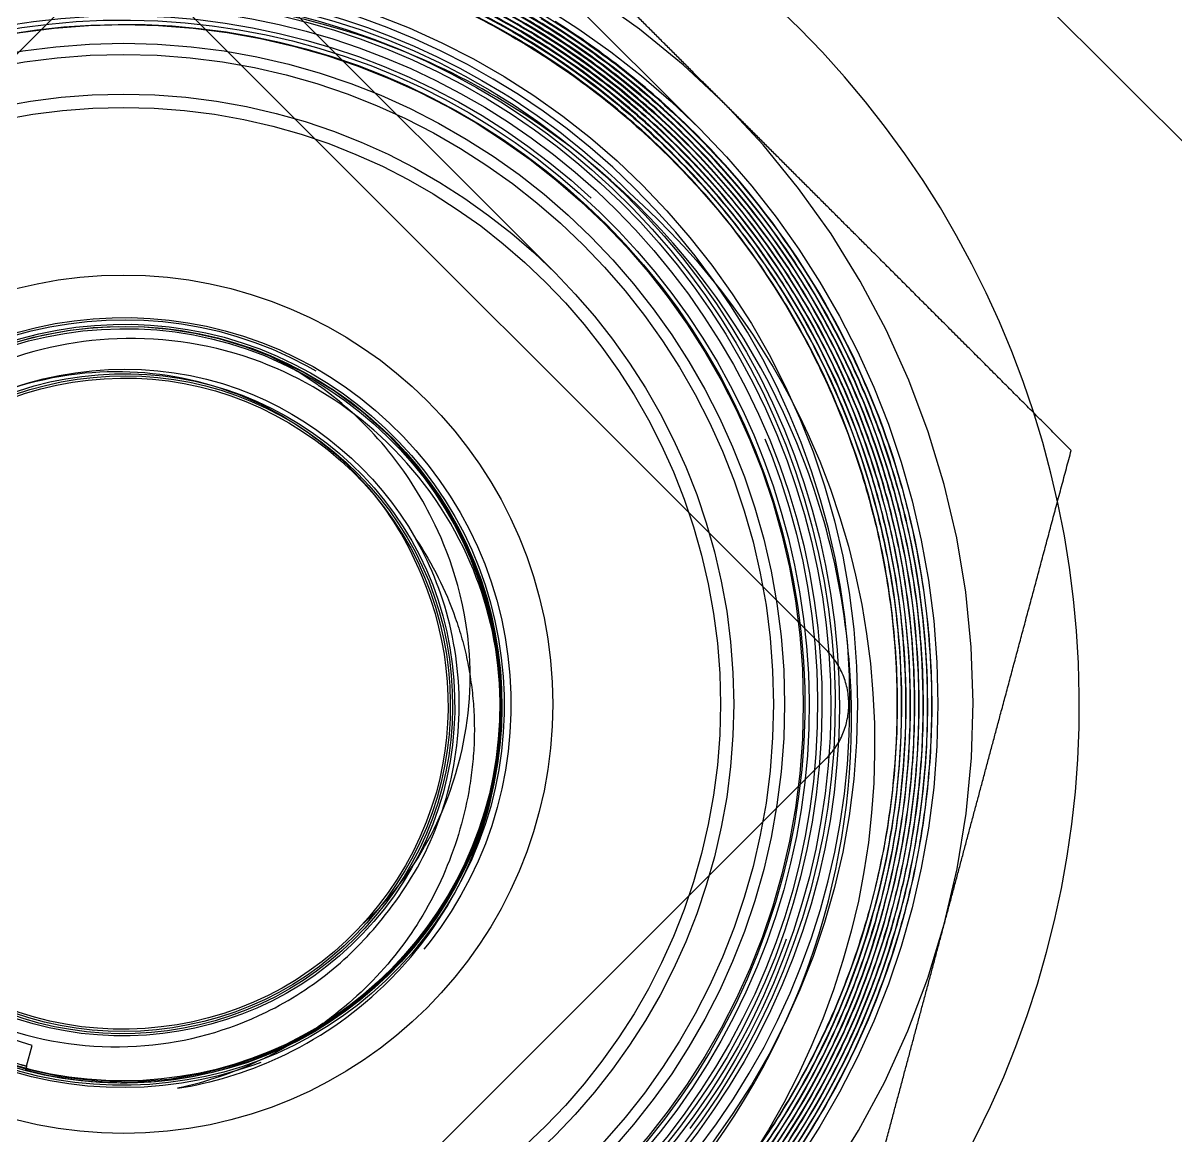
# Model space of a CAD drawing. Header units: millimetres. Extents: x -46397 to 283259, y -8690 to 23983.
# Drawn here: x -20074.37 to -20050.73, y -2660.11 to -2637.29 of the extents above; entities that cross this region are included whole.
import ezdxf

# ---------------------------------------------------------------- set-up
doc = ezdxf.new("R2010")
doc.units = ezdxf.units.MM
doc.linetypes.add('PHANTOM', pattern=[63.5, 31.75, -6.35, 6.35, -6.35, 6.35, -6.35])

# ---------------------------------------------------------------- blocks, each defined once
blk = doc.blocks.new('BO-2')
at = {"color": 251, "linetype": 'PHANTOM', "ltscale": 5}
for p, q in [((742.137, -633.058), (814.209, -705.13)), ((770.389, -676.878), (727.126, -633.615)), ((773.35, -673.918), (739.254, -639.822)), ((751.562, -680.182), (760.432, -671.312)), ((762.65, -671.312), (775.955, -684.618)), ((775.955, -686.835), (767.085, -695.705)), ((759.551, -693.153), (759.665, -692.727))]:
    blk.add_line(p, q, dxfattribs=at)
for radius in [16.7, 15.054, 13.94, 13.556, 13.329, 12.513, 12.241, 8.803]:
    blk.add_circle((761.541, -685.726), radius, dxfattribs=at)
for radius, start, end in [(19.601, 45, 169.0558), (17.425, 45, 105), (14.897, 315, 182.4631), (19.601, 280.9442, 45), (17.425, 345, 45), (7.743, 67.2144, 255), (7.743, 255, 67.2144), (14.897, 182.4631, 267.5369), (17.425, 285, 345)]:
    blk.add_arc((761.541, -685.726), radius, start, end, dxfattribs=at)
for points, weights in [([(773.862, -673.405), (770.561, -670.103), (766.749, -666.291)], [1.45403500584, 1.45403500584, 1.34963998936]), ([(780.976, -680.519), (777.164, -676.706), (773.862, -673.405)], [1.34963998936, 1.45403500584, 1.45403500584]), ([(778.372, -690.236), (779.581, -685.726), (780.976, -680.519)], [1.45403500584, 1.45403500584, 1.34963998936]), ([(775.769, -699.954), (777.164, -694.746), (778.372, -690.236)], [1.34963998936, 1.45403500584, 1.45403500584])]:
    blk.add_rational_spline(points, weights, degree=2, dxfattribs=at)
for points, knots in [([(765.128, -669.841), (766.271, -670.098), (767.367, -670.473), (768.419, -670.961), (769.471, -671.45), (770.485, -672.062), (771.409, -672.764)], [0.332431601, 0.332431601, 0.332431601, 0.332431601, 0.334647812, 0.334647812, 0.334647812, 0.336864022, 0.336864022, 0.336864022, 0.336864022]), ([(770.35, -672.116), (769.365, -671.48), (768.325, -670.958), (767.24, -670.552), (766.698, -670.349), (766.143, -670.174), (765.577, -670.029)], [0.468064338, 0.468064338, 0.468064338, 0.468064338, 0.470292169, 0.470292169, 0.470292169, 0.471406085, 0.471406085, 0.471406085, 0.471406085]), ([(766.184, -670.301), (767.308, -670.638), (768.376, -671.091), (769.389, -671.655), (769.895, -671.937), (770.388, -672.246), (770.866, -672.585)], [0.203891382, 0.203891382, 0.203891382, 0.203891382, 0.206107593, 0.206107593, 0.206107593, 0.207215698, 0.207215698, 0.207215698, 0.207215698]), ([(767.142, -670.338), (768.243, -670.738), (769.284, -671.248), (770.266, -671.865), (771.248, -672.482), (772.178, -673.215), (773.007, -674.027)], [0.398917921, 0.398917921, 0.398917921, 0.398917921, 0.401134132, 0.401134132, 0.401134132, 0.403350343, 0.403350343, 0.403350343, 0.403350343]), ([(753.623, -697.164), (752.499, -696.388), (751.488, -695.45), (748.794, -692.063), (747.719, -689.143), (747.519, -683.221), (748.395, -680.234), (751.765, -675.354), (754.249, -673.476), (759.866, -671.563), (762.983, -671.534), (768.638, -673.344), (771.16, -675.179), (774.625, -680.005), (775.559, -682.983), (775.468, -688.927), (774.443, -691.877), (770.826, -696.6), (768.244, -698.361), (762.522, -700.001), (759.397, -699.876), (753.821, -697.784), (751.384, -695.821), (748.149, -690.815), (747.36, -687.785), (747.744, -681.834), (748.916, -678.928), (752.772, -674.373), (755.446, -672.737), (761.261, -671.375), (764.385, -671.653), (769.87, -674.025), (772.216, -676.111), (775.211, -681.286), (775.852, -684.361), (775.174, -690.306), (773.857, -693.16), (769.768, -697.534), (767.008, -699.042), (761.115, -700.12), (757.998, -699.687), (752.619, -697.041), (750.372, -694.835), (747.626, -689.502), (747.134, -686.39), (748.106, -680.466), (749.567, -677.672), (753.878, -673.491), (756.718, -672.115), (762.676, -671.325), (765.778, -671.912), (771.038, -674.828), (773.181, -677.149), (775.67, -682.628), (776.009, -685.771), (774.743, -691.658), (773.142, -694.386), (768.616, -698.363), (765.703, -699.602), (759.695, -700.1), (756.616, -699.359), (751.489, -696.179), (749.456, -693.747), (747.232, -688.135), (747.047, -684.969), (748.604, -679.133), (750.343, -676.478), (755.074, -672.716), (758.053, -671.619), (764.098, -671.415), (767.147, -672.309), (772.127, -675.748), (774.044, -678.284), (775.997, -684.017), (776.026, -687.198), (774.178, -692.969), (772.306, -695.544), (767.38, -699.08), (764.341, -700.033), (758.274, -699.94), (755.263, -698.894), (750.443, -695.203), (748.647, -692.567), (746.973, -686.727), (747.1, -683.539), (749.236, -677.847), (751.238, -675.36), (756.347, -672.059), (759.44, -671.254), (765.514, -671.646), (768.479, -672.842), (773.127, -676.778), (774.797, -679.507), (776.187, -685.44), (775.902, -688.629), (773.482, -694.226), (771.353, -696.62), (766.072, -699.676), (762.934, -700.33), (756.868, -699.638), (753.955, -698.294), (749.492, -694.122), (747.953, -691.306), (746.853, -685.292), (747.295, -682.111), (749.995, -676.622), (752.246, -674.329), (757.688, -671.527), (760.864, -671.026), (766.908, -672.017), (769.76, -673.508), (774.026, -677.908), (775.43, -680.805), (776.236, -686.884), (775.637, -690.05), (772.661, -695.416), (770.293, -697.603), (764.702, -700.143), (761.495, -700.488), (755.489, -699.197), (752.705, -697.564), (748.647, -692.945), (747.384, -689.973), (746.875, -683.843), (747.631, -680.701), (750.877, -675.47), (753.357, -673.396), (759.083, -671.127), (762.313, -670.938), (768.268, -672.528), (770.976, -674.301), (774.815, -679.128), (775.934, -682.168), (776.142, -688.335), (775.23, -691.446), (771.721, -696.527), (769.134, -698.483), (763.285, -700.474), (760.039, -700.504), (754.152, -698.619), (751.525, -696.709), (747.917, -691.684), (746.945, -688.583), (747.041, -682.394), (748.108, -679.322), (751.873, -674.405), (754.562, -672.572), (760.52, -670.865), (763.773, -670.994), (769.579, -673.173), (772.116, -675.216), (775.484, -680.428), (776.305, -683.583), (775.905, -689.779), (774.684, -692.804), (770.669, -697.545), (767.886, -699.249), (761.833, -700.666), (758.58, -700.376), (752.87, -697.908), (750.429, -695.736), (747.312, -690.348), (746.644, -687.147), (747.35, -680.959), (748.721, -677.989), (752.977, -673.436), (755.85, -671.866), (761.984, -670.744), (765.229, -671.195), (770.827, -673.949), (773.166, -676.245), (776.024, -681.796), (776.536, -685.036), (775.524, -691.201), (774.004, -694.109), (769.516, -698.461), (766.56, -699.892), (760.36, -700.715), (757.131, -700.103), (751.658, -697.068), (749.427, -694.653), (746.837, -688.951), (746.485, -685.68), (747.802, -679.553), (749.468, -676.714), (754.178, -672.576), (757.209, -671.287), (760.711, -670.997), (761.087, -670.98), (761.464, -670.979)], [0.0042069, 0.0042069, 0.0042069, 0.0042069, 0.0078125, 0.0078125, 0.015625, 0.015625, 0.0234375, 0.0234375, 0.03125, 0.03125, 0.0390625, 0.0390625, 0.046875, 0.046875, 0.0546875, 0.0546875, 0.0625, 0.0625, 0.0703125, 0.0703125, 0.078125, 0.078125, 0.0859375, 0.0859375, 0.09375, 0.09375, 0.1015625, 0.1015625, 0.109375, 0.109375, 0.1171875, 0.1171875, 0.125, 0.125, 0.1328125, 0.1328125, 0.140625, 0.140625, 0.1484375, 0.1484375, 0.15625, 0.15625, 0.1640625, 0.1640625, 0.171875, 0.171875, 0.1796875, 0.1796875, 0.1875, 0.1875, 0.1953125, 0.1953125, 0.203125, 0.203125, 0.2109375, 0.2109375, 0.21875, 0.21875, 0.2265625, 0.2265625, 0.234375, 0.234375, 0.2421875, 0.2421875, 0.25, 0.25, 0.2578125, 0.2578125, 0.265625, 0.265625, 0.2734375, 0.2734375, 0.28125, 0.28125, 0.2890625, 0.2890625, 0.296875, 0.296875, 0.3046875, 0.3046875, 0.3125, 0.3125, 0.3203125, 0.3203125, 0.328125, 0.328125, 0.3359375, 0.3359375, 0.34375, 0.34375, 0.3515625, 0.3515625, 0.359375, 0.359375, 0.3671875, 0.3671875, 0.375, 0.375, 0.3828125, 0.3828125, 0.390625, 0.390625, 0.3984375, 0.3984375, 0.40625, 0.40625, 0.4140625, 0.4140625, 0.421875, 0.421875, 0.4296875, 0.4296875, 0.4375, 0.4375, 0.4453125, 0.4453125, 0.453125, 0.453125, 0.4609375, 0.4609375, 0.46875, 0.46875, 0.4765625, 0.4765625, 0.484375, 0.484375, 0.4921875, 0.4921875, 0.5, 0.5, 0.5078125, 0.5078125, 0.515625, 0.515625, 0.5234375, 0.5234375, 0.53125, 0.53125, 0.5390625, 0.5390625, 0.546875, 0.546875, 0.5546875, 0.5546875, 0.5625, 0.5625, 0.5703125, 0.5703125, 0.578125, 0.578125, 0.5859375, 0.5859375, 0.59375, 0.59375, 0.6015625, 0.6015625, 0.609375, 0.609375, 0.6171875, 0.6171875, 0.625, 0.625, 0.6328125, 0.6328125, 0.640625, 0.640625, 0.6484375, 0.6484375, 0.65625, 0.65625, 0.6640625, 0.6640625, 0.671875, 0.671875, 0.6796875, 0.6796875, 0.6875, 0.6875, 0.6953125, 0.6953125, 0.703125, 0.703125, 0.7109375, 0.7109375, 0.71875, 0.71875, 0.7265625, 0.7265625, 0.7275, 0.7275, 0.7275, 0.7275]), ([(773.277, -674.665), (772.876, -674.24), (772.449, -673.834), (772.006, -673.457), (771.563, -673.08), (771.102, -672.729), (770.623, -672.403), (770.144, -672.077), (769.648, -671.777), (769.134, -671.503), (768.62, -671.23), (768.085, -670.981), (767.544, -670.764)], [0.530443614, 0.530443614, 0.530443614, 0.530443614, 0.531557529, 0.531557529, 0.531557529, 0.532671445, 0.532671445, 0.532671445, 0.533785361, 0.533785361, 0.533785361, 0.534899276, 0.534899276, 0.534899276, 0.534899276]), ([(746.106, -682.393), (746.963, -679.189), (748.84, -676.293), (751.453, -674.224), (753.988, -672.217), (757.124, -671.064), (760.331, -670.968)], [0.01113418, 0.01113418, 0.01113418, 0.01113418, 0.01744143, 0.01744143, 0.01744143, 0.02355715, 0.02355715, 0.02355715, 0.02355715]), ([(745.955, -688.47), (746.224, -689.838), (746.671, -691.167), (747.916, -693.695), (748.713, -694.876), (751.041, -697.476), (752.714, -698.733), (756.573, -700.576), (758.593, -701.018), (762.342, -701.204), (764.22, -700.958), (766.953, -700.065), (767.872, -699.661), (770.461, -698.205), (771.982, -696.913), (774.452, -693.802), (775.37, -691.997), (776.39, -688.37), (776.567, -686.585), (776.34, -683.85), (776.168, -682.901), (775.409, -680.222), (774.593, -678.568), (772.332, -675.563), (770.865, -674.257), (768.402, -672.811), (767.567, -672.421), (764.77, -671.425), (762.84, -671.2), (759.337, -671.393), (757.498, -671.797), (754.854, -673.053), (754.065, -673.526), (751.905, -675.118), (750.683, -676.425), (748.763, -679.47), (748.097, -681.199), (747.5, -684.584), (747.494, -686.203), (747.77, -687.793)], [-5.991371, -5.991371, -5.991371, -5.991371, -5.756166, -5.756166, -5.51587, -5.51587, -5.167354, -5.167354, -4.794198, -4.794198, -4.422975, -4.422975, -4.225, -4.225, -3.835017, -3.835017, -3.438431, -3.438431, -3.085621, -3.085621, -2.895458, -2.895458, -2.534856, -2.534856, -2.151513, -2.151513, -1.969769, -1.969769, -1.564136, -1.564136, -1.177055, -1.177055, -1.000421, -1.000421, -0.66023, -0.66023, -0.308798, -0.308798, 0, 0, 0, 0]), ([(772.42, -673.584), (771.985, -673.194), (771.525, -672.826), (771.053, -672.487), (770.58, -672.148), (770.092, -671.836), (769.588, -671.551)], [0.401229399, 0.401229399, 0.401229399, 0.401229399, 0.402343315, 0.402343315, 0.402343315, 0.403457231, 0.403457231, 0.403457231, 0.403457231]), ([(774.782, -676.829), (774.458, -676.348), (774.108, -675.884), (773.73, -675.437), (773.352, -674.99), (772.948, -674.564), (772.527, -674.164), (771.684, -673.364), (770.762, -672.663), (769.76, -672.061)], [0.657429997, 0.657429997, 0.657429997, 0.657429997, 0.658543912, 0.658543912, 0.658543912, 0.659657828, 0.659657828, 0.659657828, 0.661885659, 0.661885659, 0.661885659, 0.661885659]), ([(770.143, -672.417), (770.629, -672.73), (771.1, -673.071), (771.553, -673.44), (772.006, -673.809), (772.442, -674.205), (772.849, -674.62)], [0.015513475, 0.015513475, 0.015513475, 0.015513475, 0.01662158, 0.01662158, 0.01662158, 0.017729685, 0.017729685, 0.017729685, 0.017729685]), ([(775.868, -677.752), (775.303, -676.739), (774.635, -675.792), (773.863, -674.913), (773.476, -674.474), (773.065, -674.054), (772.638, -673.661)], [0.33216663, 0.33216663, 0.33216663, 0.33216663, 0.334394461, 0.334394461, 0.334394461, 0.335508377, 0.335508377, 0.335508377, 0.335508377]), ([(773.007, -674.027), (773.836, -674.838), (774.575, -675.731), (775.22, -676.707), (775.542, -677.195), (775.839, -677.702), (776.106, -678.218)], [0.403350343, 0.403350343, 0.403350343, 0.403350343, 0.405566553, 0.405566553, 0.405566553, 0.406674659, 0.406674659, 0.406674659, 0.406674659]), ([(776.963, -679.652), (776.537, -678.573), (775.989, -677.523), (775.346, -676.558), (774.704, -675.592), (773.965, -674.7), (773.128, -673.882)], [0.198496753, 0.198496753, 0.198496753, 0.198496753, 0.200724584, 0.200724584, 0.200724584, 0.202952415, 0.202952415, 0.202952415, 0.202952415]), ([(774.968, -677.276), (774.656, -676.783), (774.32, -676.31), (773.96, -675.857), (773.599, -675.404), (773.214, -674.971), (772.804, -674.558)], [0.720923188, 0.720923188, 0.720923188, 0.720923188, 0.722037104, 0.722037104, 0.722037104, 0.72315102, 0.72315102, 0.72315102, 0.72315102]), ([(775.235, -677.371), (774.93, -676.873), (774.596, -676.387), (774.24, -675.927), (773.884, -675.466), (773.505, -675.028), (773.103, -674.611)], [0.59282289, 0.59282289, 0.59282289, 0.59282289, 0.593936805, 0.593936805, 0.593936805, 0.595050721, 0.595050721, 0.595050721, 0.595050721]), ([(773.936, -675.15), (774.317, -675.595), (774.673, -676.061), (775.001, -676.54), (775.329, -677.02), (775.63, -677.514), (775.904, -678.024)], [0.339080233, 0.339080233, 0.339080233, 0.339080233, 0.340188339, 0.340188339, 0.340188339, 0.341296444, 0.341296444, 0.341296444, 0.341296444]), ([(773.831, -675.575), (774.2, -676.021), (774.545, -676.487), (774.865, -676.974), (775.185, -677.46), (775.482, -677.97), (775.747, -678.489)], [0.081999795, 0.081999795, 0.081999795, 0.081999795, 0.0831079, 0.0831079, 0.0831079, 0.084216006, 0.084216006, 0.084216006, 0.084216006]), ([(774.702, -675.674), (775.414, -676.605), (776.019, -677.599), (776.515, -678.646), (776.763, -679.169), (776.984, -679.706), (777.177, -680.257)], [0.536322983, 0.536322983, 0.536322983, 0.536322983, 0.538539194, 0.538539194, 0.538539194, 0.539647299, 0.539647299, 0.539647299, 0.539647299]), ([(775, -677.348), (775.309, -677.844), (775.593, -678.36), (775.844, -678.885), (776.096, -679.41), (776.317, -679.945), (776.509, -680.492)], [0.019945896, 0.019945896, 0.019945896, 0.019945896, 0.021054001, 0.021054001, 0.021054001, 0.022162107, 0.022162107, 0.022162107, 0.022162107]), ([(777.486, -683.917), (777.421, -683.341), (777.324, -682.769), (777.195, -682.199), (777.066, -681.629), (776.905, -681.063), (776.715, -680.513), (776.336, -679.414), (775.843, -678.366), (775.235, -677.371)], [0.588367227, 0.588367227, 0.588367227, 0.588367227, 0.589481143, 0.589481143, 0.589481143, 0.590595058, 0.590595058, 0.590595058, 0.59282289, 0.59282289, 0.59282289, 0.59282289]), ([(759.551, -693.153), (759.512, -693.143), (759.473, -693.132), (757.493, -692.57), (755.79, -691.221), (753.83, -687.69), (753.584, -685.53), (754.703, -681.645), (756.061, -679.946), (759.605, -677.996), (761.769, -677.758), (765.655, -678.894), (767.352, -680.261), (769.291, -683.818), (769.52, -685.986), (768.367, -689.873), (766.992, -691.567), (763.422, -693.495), (761.249, -693.716), (757.361, -692.547), (755.67, -691.162), (753.753, -687.579), (753.54, -685.403), (754.727, -681.513), (756.12, -679.825), (759.716, -677.92), (761.896, -677.715), (765.787, -678.919), (767.472, -680.32), (769.366, -683.929), (769.563, -686.114), (768.342, -690.005), (766.932, -691.688), (763.31, -693.57), (761.121, -693.758), (757.229, -692.52), (755.55, -691.101), (753.679, -687.467), (753.499, -685.274), (754.754, -681.381), (756.182, -679.705), (759.828, -677.846), (762.025, -677.674), (765.919, -678.946), (767.592, -680.383), (769.44, -684.042), (769.603, -686.243), (768.314, -690.137), (766.869, -691.807), (763.196, -693.643), (760.992, -693.798), (757.097, -692.491), (755.43, -691.038), (753.606, -687.353), (753.459, -685.145), (754.783, -681.249), (756.246, -679.586), (759.943, -677.773), (762.155, -677.635), (766.051, -678.977), (767.711, -680.448), (769.512, -684.157), (769.642, -686.373), (768.283, -690.27), (766.803, -691.927), (763.081, -693.715), (760.861, -693.836), (756.964, -692.46), (755.311, -690.972), (753.534, -687.237), (753.422, -685.014), (754.815, -681.116), (756.312, -679.467), (760.06, -677.702), (762.287, -677.598), (766.184, -679.009), (767.83, -680.515), (769.583, -684.274), (769.678, -686.505), (768.25, -690.402), (766.735, -692.045), (762.963, -693.785), (760.729, -693.872), (756.832, -692.426), (755.193, -690.903), (753.465, -687.119), (753.387, -684.881), (754.85, -680.984), (756.381, -679.348), (760.178, -677.633), (762.419, -677.564), (766.317, -679.044), (767.948, -680.584), (769.651, -684.393), (769.712, -686.638), (768.214, -690.535), (766.665, -692.163), (764.084, -693.305), (763.372, -693.504), (762.646, -693.604)], [0.1246883, 0.1246883, 0.1246883, 0.1246883, 0.125, 0.125, 0.140625, 0.140625, 0.15625, 0.15625, 0.171875, 0.171875, 0.1875, 0.1875, 0.203125, 0.203125, 0.21875, 0.21875, 0.234375, 0.234375, 0.25, 0.25, 0.265625, 0.265625, 0.28125, 0.28125, 0.296875, 0.296875, 0.3125, 0.3125, 0.328125, 0.328125, 0.34375, 0.34375, 0.359375, 0.359375, 0.375, 0.375, 0.390625, 0.390625, 0.40625, 0.40625, 0.421875, 0.421875, 0.4375, 0.4375, 0.453125, 0.453125, 0.46875, 0.46875, 0.484375, 0.484375, 0.5, 0.5, 0.515625, 0.515625, 0.53125, 0.53125, 0.546875, 0.546875, 0.5625, 0.5625, 0.578125, 0.578125, 0.59375, 0.59375, 0.609375, 0.609375, 0.625, 0.625, 0.640625, 0.640625, 0.65625, 0.65625, 0.671875, 0.671875, 0.6875, 0.6875, 0.703125, 0.703125, 0.71875, 0.71875, 0.734375, 0.734375, 0.75, 0.75, 0.765625, 0.765625, 0.78125, 0.78125, 0.796875, 0.796875, 0.8125, 0.8125, 0.828125, 0.828125, 0.84375, 0.84375, 0.859375, 0.859375, 0.8648583, 0.8648583, 0.8648583, 0.8648583]), ([(777.303, -682.275), (777.178, -681.708), (777.023, -681.15), (776.839, -680.601), (776.654, -680.052), (776.44, -679.512), (776.195, -678.982), (775.95, -678.451), (775.675, -677.931), (775.376, -677.433)], [0.524874036, 0.524874036, 0.524874036, 0.524874036, 0.525987951, 0.525987951, 0.525987951, 0.527101867, 0.527101867, 0.527101867, 0.528215783, 0.528215783, 0.528215783, 0.528215783]), ([(762.646, -693.604), (763.36, -693.491), (764.056, -693.281), (765.509, -692.613), (766.239, -692.114), (767.22, -691.173), (767.537, -690.807), (768.322, -689.715), (768.708, -688.935), (769.251, -687.118), (769.346, -686.077), (769.142, -684.173), (768.899, -683.312), (768.068, -681.599), (767.441, -680.779), (765.99, -679.505), (765.201, -679.028), (763.408, -678.352), (762.407, -678.192), (760.482, -678.266), (759.568, -678.471), (757.761, -679.253), (756.957, -679.843), (755.712, -681.145), (755.223, -681.877), (754.457, -683.644), (754.288, -684.609), (754.268, -686.335), (754.405, -687.178), (755.027, -688.952), (755.544, -689.756), (756.671, -691.007), (757.326, -691.523), (758.425, -692.114), (758.815, -692.281), (760.107, -692.699), (761.048, -692.805), (762.842, -692.655), (763.687, -692.424), (764.957, -691.802), (765.419, -691.503), (766.236, -690.824), (766.594, -690.453), (766.907, -690.046)], [-2.497984, -2.497984, -2.497984, -2.497984, -2.412168, -2.412168, -2.308105, -2.308105, -2.25068, -2.25068, -2.1483, -2.1483, -2.026482, -2.026482, -1.921871, -1.921871, -1.801728, -1.801728, -1.693956, -1.693956, -1.575598, -1.575598, -1.465908, -1.465908, -1.342387, -1.342387, -1.226421, -1.226421, -1.086261, -1.086261, -0.951591, -0.951591, -0.786956, -0.786956, -0.628734, -0.628734, -0.54764, -0.54764, -0.368866, -0.368866, -0.203236, -0.203236, -0.098242, -0.098242, 0, 0, 0, 0]), ([(776.106, -678.218), (776.372, -678.734), (776.61, -679.262), (776.82, -679.801), (777.03, -680.341), (777.211, -680.892), (777.364, -681.456)], [0.406674659, 0.406674659, 0.406674659, 0.406674659, 0.407782764, 0.407782764, 0.407782764, 0.408890869, 0.408890869, 0.408890869, 0.408890869]), ([(767.641, -683.063), (768.246, -684.457), (768.365, -686.061), (767.485, -689.211), (766.322, -690.691), (763.269, -692.403), (761.398, -692.623), (758.027, -691.667), (756.549, -690.496), (754.847, -687.431), (754.633, -685.556), (755.604, -682.183), (756.783, -680.707), (759.86, -679.014), (761.739, -678.807), (765.113, -679.793), (766.587, -680.979), (768.272, -684.069), (768.471, -685.952), (767.471, -689.328), (766.276, -690.8), (763.175, -692.475), (761.288, -692.668), (757.91, -691.652), (756.44, -690.45), (754.774, -687.337), (754.589, -685.445), (755.62, -682.065), (756.83, -680.598), (759.955, -678.942), (761.85, -678.763), (765.231, -679.809), (766.697, -681.027), (768.343, -684.164), (768.515, -686.063), (767.454, -689.446), (766.228, -690.909), (763.079, -692.546), (761.176, -692.71), (757.791, -691.634), (756.331, -690.401), (754.703, -687.24), (754.546, -685.333), (755.638, -681.947), (756.879, -680.489), (760.051, -678.871), (761.962, -678.722), (765.35, -679.828), (766.805, -681.077), (768.414, -684.261), (768.556, -686.176), (767.434, -689.565), (766.177, -691.018), (762.982, -692.616), (761.063, -692.751), (757.673, -691.614), (756.222, -690.349), (754.634, -687.142), (754.506, -685.22), (755.658, -681.829), (756.931, -680.38), (760.15, -678.802), (762.076, -678.682), (765.468, -679.849), (766.914, -681.13), (768.482, -684.36), (768.595, -686.29), (767.413, -689.683), (766.124, -691.126), (762.882, -692.685), (760.949, -692.79), (757.554, -691.592), (756.114, -690.296), (754.566, -687.043), (754.467, -685.106), (755.681, -681.71), (756.985, -680.272), (760.25, -678.734), (762.191, -678.643), (765.418, -679.811), (766.734, -680.93), (767.538, -682.343)], [0.0801539, 0.0801539, 0.0801539, 0.0801539, 0.09375, 0.09375, 0.109375, 0.109375, 0.125, 0.125, 0.140625, 0.140625, 0.15625, 0.15625, 0.171875, 0.171875, 0.1875, 0.1875, 0.203125, 0.203125, 0.21875, 0.21875, 0.234375, 0.234375, 0.25, 0.25, 0.265625, 0.265625, 0.28125, 0.28125, 0.296875, 0.296875, 0.3125, 0.3125, 0.328125, 0.328125, 0.34375, 0.34375, 0.359375, 0.359375, 0.375, 0.375, 0.390625, 0.390625, 0.40625, 0.40625, 0.421875, 0.421875, 0.4375, 0.4375, 0.453125, 0.453125, 0.46875, 0.46875, 0.484375, 0.484375, 0.5, 0.5, 0.515625, 0.515625, 0.53125, 0.53125, 0.546875, 0.546875, 0.5625, 0.5625, 0.578125, 0.578125, 0.59375, 0.59375, 0.609375, 0.609375, 0.625, 0.625, 0.640625, 0.640625, 0.65625, 0.65625, 0.671875, 0.671875, 0.6875, 0.6875, 0.7015687, 0.7015687, 0.7015687, 0.7015687]), ([(759.531, -693.227), (760.119, -693.384), (760.723, -693.471), (761.707, -693.496), (762.084, -693.479), (763.155, -693.351), (763.838, -693.173), (764.809, -692.773), (765.12, -692.62), (765.89, -692.174), (766.33, -691.854), (767.088, -691.17), (767.412, -690.818), (767.995, -690.055), (768.251, -689.645), (768.624, -688.902), (768.76, -688.578), (768.951, -688.021), (769.018, -687.792), (769.171, -687.16), (769.236, -686.754), (769.308, -685.84), (769.299, -685.334), (769.191, -684.416), (769.109, -684.004), (768.862, -683.141), (768.688, -682.695), (768.371, -682.061), (768.258, -681.859), (767.925, -681.318), (767.686, -680.991), (767.099, -680.308), (766.74, -679.964), (766.023, -679.397), (765.674, -679.164), (765.059, -678.822), (764.802, -678.698), (764.54, -678.588)], [-1.488217, -1.488217, -1.488217, -1.488217, -1.371742, -1.371742, -1.299767, -1.299767, -1.165207, -1.165207, -1.098862, -1.098862, -0.994899, -0.994899, -0.90341, -0.90341, -0.811185, -0.811185, -0.744059, -0.744059, -0.698409, -0.698409, -0.619671, -0.619671, -0.523002, -0.523002, -0.442684, -0.442684, -0.35123, -0.35123, -0.307007, -0.307007, -0.229592, -0.229592, -0.134685, -0.134685, -0.054524, -0.054524, -0.000001, -0.000001, -0.000001, -0.000001]), ([(765.553, -679.199), (765.392, -679.084), (765.227, -678.975), (764.889, -678.771), (764.716, -678.676), (764.54, -678.588)], [0.000001, 0.000001, 0.000001, 0.000001, 0.03785477, 0.03785477, 0.07570844, 0.07570844, 0.07570844, 0.07570844]), ([(759.665, -692.727), (759.087, -692.559), (758.532, -692.319), (757.53, -691.728), (757.08, -691.387), (756.083, -690.43), (755.591, -689.764), (754.807, -688.183), (754.56, -687.26), (754.447, -685.49), (754.539, -684.657), (755.042, -682.972), (755.485, -682.142), (756.615, -680.767), (757.271, -680.212), (758.806, -679.341), (759.685, -679.056), (761.41, -678.851), (762.243, -678.902), (763.978, -679.334), (764.787, -679.748), (765.93, -680.602), (766.359, -681.021), (767.103, -681.97), (767.41, -682.498), (767.641, -683.063)], [-1.59145, -1.59145, -1.59145, -1.59145, -1.491925, -1.491925, -1.398913, -1.398913, -1.263393, -1.263393, -1.107988, -1.107988, -0.971167, -0.971167, -0.818133, -0.818133, -0.67792, -0.67792, -0.527233, -0.527233, -0.390653, -0.390653, -0.231368, -0.231368, -0.116876, -0.116876, 0, 0, 0, 0]), ([(766.412, -690.268), (766.896, -689.833), (767.308, -689.329), (768.036, -688.116), (768.271, -687.474), (768.621, -686.165), (768.693, -685.361), (768.516, -683.319), (768.104, -682.378), (767.57, -681.342), (767.265, -680.88), (766.513, -679.982), (766.061, -679.563), (765.559, -679.203)], [-0.5149127, -0.5149127, -0.5149127, -0.5149127, -0.4706599, -0.4706599, -0.4189314, -0.4189314, -0.342217, -0.342217, -0.2247725, -0.2247725, -0.1184951, -0.1184951, -0.0000179, -0.0000179, -0.0000179, -0.0000179]), ([(777.855, -685.974), (777.871, -684.815), (777.766, -683.66), (777.533, -682.509), (777.3, -681.358), (776.949, -680.253), (776.484, -679.191)], [0.392318074, 0.392318074, 0.392318074, 0.392318074, 0.394545906, 0.394545906, 0.394545906, 0.396773737, 0.396773737, 0.396773737, 0.396773737]), ([(777.47, -686.756), (777.543, -685.598), (777.489, -684.415), (777.309, -683.268), (777.13, -682.122), (776.828, -681.003), (776.4, -679.912)], [0.650746503, 0.650746503, 0.650746503, 0.650746503, 0.652974334, 0.652974334, 0.652974334, 0.655202166, 0.655202166, 0.655202166, 0.655202166]), ([(775.576, -680.18), (776.933, -683.146), (777.289, -686.586), (776.61, -689.764), (775.907, -693.05), (774.083, -696.127), (771.556, -698.345), (769.035, -700.557), (765.807, -701.958), (762.431, -702.305)], [0.00393369, 0.00393369, 0.00393369, 0.00393369, 0.01017334, 0.01017334, 0.01017334, 0.01662561, 0.01662561, 0.01662561, 0.02306248, 0.02306248, 0.02306248, 0.02306248]), ([(777.94, -686.129), (777.954, -685.549), (777.937, -684.963), (777.888, -684.379), (777.791, -683.212), (777.572, -682.074), (777.234, -680.965)], [0.326597052, 0.326597052, 0.326597052, 0.326597052, 0.327710967, 0.327710967, 0.327710967, 0.329938798, 0.329938798, 0.329938798, 0.329938798]), ([(777.364, -681.127), (777.526, -681.683), (777.658, -682.246), (777.761, -682.818), (777.864, -683.39), (777.938, -683.973), (777.98, -684.556)], [0.474269084, 0.474269084, 0.474269084, 0.474269084, 0.47537719, 0.47537719, 0.47537719, 0.476485295, 0.476485295, 0.476485295, 0.476485295]), ([(777.217, -681.258), (777.537, -682.376), (777.735, -683.517), (777.811, -684.68), (777.849, -685.261), (777.855, -685.851), (777.831, -686.433)], [0.343512655, 0.343512655, 0.343512655, 0.343512655, 0.345728865, 0.345728865, 0.345728865, 0.346836971, 0.346836971, 0.346836971, 0.346836971]), ([(777.364, -681.456), (777.516, -682.019), (777.64, -682.595), (777.731, -683.17), (777.913, -684.319), (777.973, -685.475), (777.909, -686.638)], [0.408890869, 0.408890869, 0.408890869, 0.408890869, 0.409998975, 0.409998975, 0.409998975, 0.412215185, 0.412215185, 0.412215185, 0.412215185]), ([(777.761, -685.264), (777.744, -684.681), (777.695, -684.102), (777.616, -683.528), (777.537, -682.955), (777.428, -682.386), (777.287, -681.823)], [0.458039097, 0.458039097, 0.458039097, 0.458039097, 0.459153013, 0.459153013, 0.459153013, 0.460266928, 0.460266928, 0.460266928, 0.460266928]), ([(766.907, -690.046), (767.301, -689.557), (767.63, -689.016), (768.17, -687.758), (768.344, -687.043), (768.458, -685.601), (768.409, -684.899), (768.105, -683.528), (767.86, -682.908), (767.538, -682.343)], [-0.489558, -0.489558, -0.489558, -0.489558, -0.378056, -0.378056, -0.2463061, -0.2463061, -0.1244348, -0.1244348, 0, 0, 0, 0]), ([(777.362, -682.187), (777.49, -682.754), (777.588, -683.334), (777.654, -683.914), (777.719, -684.495), (777.753, -685.075), (777.756, -685.654)], [0.279242545, 0.279242545, 0.279242545, 0.279242545, 0.28035065, 0.28035065, 0.28035065, 0.281458756, 0.281458756, 0.281458756, 0.281458756]), ([(777.326, -683.455), (777.41, -684.033), (777.461, -684.611), (777.481, -685.19), (777.501, -685.768), (777.49, -686.348), (777.447, -686.927)], [0.087540322, 0.087540322, 0.087540322, 0.087540322, 0.088648427, 0.088648427, 0.088648427, 0.089756532, 0.089756532, 0.089756532, 0.089756532]), ([(776.131, -692.427), (776.376, -691.894), (776.59, -691.349), (776.773, -690.799), (777.138, -689.697), (777.383, -688.565), (777.504, -687.401), (777.565, -686.818), (777.593, -686.232), (777.59, -685.651), (777.587, -685.07), (777.552, -684.492), (777.486, -683.917)], [0.582797649, 0.582797649, 0.582797649, 0.582797649, 0.583911565, 0.583911565, 0.583911565, 0.586139396, 0.586139396, 0.586139396, 0.587253311, 0.587253311, 0.587253311, 0.588367227, 0.588367227, 0.588367227, 0.588367227]), ([(777.501, -684.158), (777.559, -684.739), (777.585, -685.327), (777.579, -685.909), (777.566, -687.073), (777.429, -688.223), (777.166, -689.358)], [0.151810431, 0.151810431, 0.151810431, 0.151810431, 0.152918537, 0.152918537, 0.152918537, 0.155134747, 0.155134747, 0.155134747, 0.155134747]), ([(775.955, -686.835), (776.094, -686.696), (776.215, -686.52), (776.374, -686.136), (776.414, -685.928), (776.415, -685.534), (776.376, -685.323), (776.216, -684.934), (776.095, -684.757), (775.955, -684.618)], [0.1519505, 0.1519505, 0.1519505, 0.1519505, 0.189595, 0.189595, 0.2272395, 0.2272395, 0.2657884, 0.2657884, 0.3043373, 0.3043373, 0.3043373, 0.3043373]), ([(777.98, -684.556), (778.064, -685.723), (778.024, -686.881), (777.863, -688.03), (777.702, -689.178), (777.414, -690.327), (777.015, -691.416)], [0.476485295, 0.476485295, 0.476485295, 0.476485295, 0.478701506, 0.478701506, 0.478701506, 0.480917716, 0.480917716, 0.480917716, 0.480917716]), ([(778.107, -685.384), (778.12, -685.967), (778.101, -686.556), (778.052, -687.137), (778.003, -687.717), (777.924, -688.292), (777.815, -688.86)], [0.542971615, 0.542971615, 0.542971615, 0.542971615, 0.544079721, 0.544079721, 0.544079721, 0.545187826, 0.545187826, 0.545187826, 0.545187826]), ([(777.756, -685.654), (777.76, -686.234), (777.732, -686.812), (777.673, -687.389), (777.614, -687.967), (777.523, -688.545), (777.401, -689.118)], [0.281458756, 0.281458756, 0.281458756, 0.281458756, 0.282566861, 0.282566861, 0.282566861, 0.283674966, 0.283674966, 0.283674966, 0.283674966]), ([(776.59, -692.487), (776.83, -691.953), (777.041, -691.406), (777.221, -690.853), (777.401, -690.301), (777.551, -689.742), (777.672, -689.176), (777.792, -688.61), (777.883, -688.036), (777.944, -687.456), (778.005, -686.876), (778.035, -686.287), (778.033, -685.705)], [0.256420366, 0.256420366, 0.256420366, 0.256420366, 0.257534282, 0.257534282, 0.257534282, 0.258648197, 0.258648197, 0.258648197, 0.259762113, 0.259762113, 0.259762113, 0.260876029, 0.260876029, 0.260876029, 0.260876029]), ([(776.288, -692.72), (776.788, -691.664), (777.168, -690.57), (777.431, -689.439), (777.563, -688.873), (777.665, -688.296), (777.736, -687.715), (777.807, -687.133), (777.846, -686.553), (777.855, -685.974)], [0.387862412, 0.387862412, 0.387862412, 0.387862412, 0.390090243, 0.390090243, 0.390090243, 0.391204159, 0.391204159, 0.391204159, 0.392318074, 0.392318074, 0.392318074, 0.392318074]), ([(777.585, -689.927), (777.732, -689.364), (777.85, -688.787), (777.937, -688.21), (778.024, -687.633), (778.08, -687.056), (778.105, -686.478)], [0.191813259, 0.191813259, 0.191813259, 0.191813259, 0.192927175, 0.192927175, 0.192927175, 0.19404109, 0.19404109, 0.19404109, 0.19404109]), ([(775.988, -692.314), (776.47, -691.255), (776.832, -690.155), (777.072, -689.014), (777.192, -688.443), (777.282, -687.86), (777.338, -687.281)], [0.710897948, 0.710897948, 0.710897948, 0.710897948, 0.713125779, 0.713125779, 0.713125779, 0.714239695, 0.714239695, 0.714239695, 0.714239695]), ([(777.815, -688.86), (777.706, -689.428), (777.567, -689.991), (777.399, -690.547), (777.23, -691.104), (777.03, -691.657), (776.802, -692.195)], [0.545187826, 0.545187826, 0.545187826, 0.545187826, 0.546295931, 0.546295931, 0.546295931, 0.547404037, 0.547404037, 0.547404037, 0.547404037]), ([(777.401, -689.118), (777.157, -690.265), (776.794, -691.365), (776.316, -692.422), (775.838, -693.479), (775.237, -694.5), (774.544, -695.43), (773.851, -696.36), (773.064, -697.211), (772.181, -697.979)], [0.283674966, 0.283674966, 0.283674966, 0.283674966, 0.285891177, 0.285891177, 0.285891177, 0.288107388, 0.288107388, 0.288107388, 0.290323598, 0.290323598, 0.290323598, 0.290323598]), ([(775.714, -693.642), (775.996, -693.136), (776.251, -692.615), (776.479, -692.079), (776.706, -691.543), (776.907, -690.988), (777.075, -690.43)], [0.452469519, 0.452469519, 0.452469519, 0.452469519, 0.453583435, 0.453583435, 0.453583435, 0.45469735, 0.45469735, 0.45469735, 0.45469735]), ([(776.583, -690.774), (776.399, -691.323), (776.185, -691.862), (775.941, -692.391), (775.697, -692.919), (775.421, -693.44), (775.119, -693.939)], [0.028810739, 0.028810739, 0.028810739, 0.028810739, 0.029918844, 0.029918844, 0.029918844, 0.031026949, 0.031026949, 0.031026949, 0.031026949]), ([(776.678, -691.042), (776.485, -691.592), (776.264, -692.128), (776.015, -692.651), (775.765, -693.173), (775.488, -693.682), (775.182, -694.177), (774.876, -694.672), (774.539, -695.156), (774.18, -695.616)], [0.156242853, 0.156242853, 0.156242853, 0.156242853, 0.157350958, 0.157350958, 0.157350958, 0.158459063, 0.158459063, 0.158459063, 0.159567169, 0.159567169, 0.159567169, 0.159567169]), ([(777.015, -691.416), (776.615, -692.504), (776.105, -693.545), (775.48, -694.535), (775.168, -695.031), (774.829, -695.509), (774.469, -695.964), (774.109, -696.42), (773.726, -696.854), (773.321, -697.268), (772.917, -697.682), (772.489, -698.076), (772.039, -698.448)], [0.480917716, 0.480917716, 0.480917716, 0.480917716, 0.483133927, 0.483133927, 0.483133927, 0.484242032, 0.484242032, 0.484242032, 0.485350138, 0.485350138, 0.485350138, 0.486458243, 0.486458243, 0.486458243, 0.486458243]), ([(776.215, -691.992), (775.988, -692.526), (775.728, -693.053), (775.441, -693.563), (775.154, -694.073), (774.842, -694.563), (774.504, -695.034)], [0.093080848, 0.093080848, 0.093080848, 0.093080848, 0.094188954, 0.094188954, 0.094188954, 0.095297059, 0.095297059, 0.095297059, 0.095297059]), ([(774.469, -695.693), (774.823, -695.235), (775.151, -694.757), (775.455, -694.262), (775.758, -693.766), (776.038, -693.248), (776.288, -692.72)], [0.38563458, 0.38563458, 0.38563458, 0.38563458, 0.386748496, 0.386748496, 0.386748496, 0.387862412, 0.387862412, 0.387862412, 0.387862412]), ([(759.551, -693.153), (759.548, -693.166), (759.544, -693.178), (759.538, -693.202), (759.535, -693.214), (759.531, -693.227)], [0, 0, 0, 0, 0.002792144, 0.002792144, 0.005585631, 0.005585631, 0.005585631, 0.005585631]), ([(773.544, -696.262), (773.927, -695.825), (774.289, -695.364), (774.624, -694.883), (774.96, -694.403), (775.266, -693.909), (775.544, -693.4)], [0.644063009, 0.644063009, 0.644063009, 0.644063009, 0.645176925, 0.645176925, 0.645176925, 0.64629084, 0.64629084, 0.64629084, 0.64629084]), ([(773.7, -696.487), (774.086, -696.05), (774.452, -695.588), (774.788, -695.113), (775.124, -694.638), (775.433, -694.147), (775.714, -693.642)], [0.450241688, 0.450241688, 0.450241688, 0.450241688, 0.451355603, 0.451355603, 0.451355603, 0.452469519, 0.452469519, 0.452469519, 0.452469519]), ([(773.274, -696.822), (773.672, -696.401), (774.046, -695.959), (774.397, -695.497), (774.748, -695.034), (775.076, -694.55), (775.378, -694.047)], [0.514848795, 0.514848795, 0.514848795, 0.514848795, 0.51596271, 0.51596271, 0.51596271, 0.517076626, 0.517076626, 0.517076626, 0.517076626]), ([(773.342, -697.136), (773.744, -696.72), (774.124, -696.282), (774.482, -695.822), (774.84, -695.362), (775.177, -694.878), (775.484, -694.383)], [0.318799642, 0.318799642, 0.318799642, 0.318799642, 0.319913558, 0.319913558, 0.319913558, 0.321027473, 0.321027473, 0.321027473, 0.321027473])]:
    blk.add_open_spline(points, degree=3, knots=knots, dxfattribs=at)
for points in [[(761.464, -670.979), (764.243, -670.966), (766.98, -671.734), (769.334, -673.195)], [(770.425, -672.376), (769.454, -671.732), (768.426, -671.199), (767.34, -670.779)], [(769.76, -672.061), (769.259, -671.76), (768.738, -671.486), (768.21, -671.243)], [(769.432, -671.173), (769.943, -671.45), (770.442, -671.755), (770.925, -672.086)], [(768.367, -671.329), (769.419, -671.826), (770.406, -672.432), (771.327, -673.147)], [(769.165, -671.432), (770.192, -671.979), (771.15, -672.629), (772.039, -673.384)], [(772.452, -673.375), (771.581, -672.607), (770.615, -671.923), (769.603, -671.356)], [(771.502, -673.385), (770.592, -672.652), (769.616, -672.029), (768.573, -671.514)], [(768.633, -671.556), (769.153, -671.816), (769.656, -672.103), (770.143, -672.417)], [(769.129, -671.614), (770.162, -672.168), (771.121, -672.827), (772, -673.583)], [(771.297, -672.556), (770.832, -672.212), (770.348, -671.892), (769.844, -671.596)], [(770.103, -671.66), (770.599, -671.962), (771.077, -672.288), (771.538, -672.639)], [(771.812, -672.726), (771.356, -672.366), (770.883, -672.032), (770.394, -671.723)], [(773.053, -674.306), (772.235, -673.483), (771.336, -672.752), (770.35, -672.116)], [(770.925, -672.086), (771.408, -672.418), (771.87, -672.772), (772.31, -673.149)], [(771.83, -673.425), (771.383, -673.051), (770.91, -672.699), (770.425, -672.376)], [(770.866, -672.585), (771.345, -672.924), (771.803, -673.288), (772.237, -673.673)], [(772.638, -673.661), (772.21, -673.269), (771.763, -672.9), (771.297, -672.556)], [(771.538, -672.639), (771.998, -672.99), (772.44, -673.366), (772.864, -673.766)], [(771.409, -672.764), (772.332, -673.465), (773.176, -674.26), (773.936, -675.15)], [(773.128, -673.882), (772.71, -673.473), (772.268, -673.086), (771.812, -672.726)], [(769.334, -673.195), (770.268, -673.775), (771.134, -674.461), (771.919, -675.238)], [(771.327, -673.147), (771.787, -673.505), (772.232, -673.892), (772.65, -674.297)], [(772.31, -673.149), (773.191, -673.902), (773.989, -674.743), (774.702, -675.674)], [(774.801, -675.935), (774.106, -674.995), (773.322, -674.142), (772.452, -673.375)], [(772.804, -674.558), (772.394, -674.146), (771.956, -673.751), (771.502, -673.385)], [(773.103, -674.611), (772.702, -674.194), (772.277, -673.798), (771.83, -673.425)], [(772, -673.583), (772.439, -673.961), (772.859, -674.363), (773.259, -674.791)], [(772.039, -673.384), (772.483, -673.761), (772.912, -674.166), (773.312, -674.589)], [(774.748, -676.163), (774.066, -675.223), (773.291, -674.363), (772.42, -673.584)], [(772.237, -673.673), (773.106, -674.442), (773.886, -675.299), (774.575, -676.244)], [(772.864, -673.766), (773.288, -674.167), (773.695, -674.594), (774.073, -675.037)], [(772.65, -674.297), (773.068, -674.703), (773.462, -675.129), (773.831, -675.575)], [(774.215, -675.609), (773.849, -675.151), (773.461, -674.717), (773.053, -674.306)], [(772.849, -674.62), (773.665, -675.449), (774.382, -676.358), (775, -677.348)], [(773.259, -674.791), (773.659, -675.218), (774.035, -675.668), (774.383, -676.133)], [(775.376, -677.433), (774.777, -676.436), (774.078, -675.513), (773.277, -674.665)], [(773.312, -674.589), (773.713, -675.012), (774.088, -675.453), (774.439, -675.914)], [(771.919, -675.238), (773.471, -676.621), (774.72, -678.31), (775.576, -680.18)], [(774.073, -675.037), (774.829, -675.922), (775.484, -676.876), (776.038, -677.9)], [(775.233, -677.032), (774.921, -676.543), (774.582, -676.067), (774.215, -675.609)], [(774.439, -675.914), (774.79, -676.374), (775.116, -676.853), (775.418, -677.351)], [(775.767, -677.397), (775.473, -676.896), (775.149, -676.405), (774.801, -675.935)], [(774.383, -676.133), (775.079, -677.063), (775.669, -678.06), (776.151, -679.125)], [(775.699, -677.633), (775.408, -677.125), (775.089, -676.632), (774.748, -676.163)], [(774.575, -676.244), (774.92, -676.717), (775.239, -677.21), (775.529, -677.714)], [(775.672, -678.32), (775.402, -677.806), (775.105, -677.309), (774.782, -676.829)], [(776.773, -680.148), (776.37, -679.05), (775.855, -678.012), (775.233, -677.032)], [(775.82, -678.809), (775.565, -678.285), (775.279, -677.77), (774.968, -677.276)], [(775.418, -677.351), (775.719, -677.849), (775.996, -678.369), (776.242, -678.898)], [(776.484, -679.191), (776.251, -678.661), (775.99, -678.141), (775.699, -677.633)], [(776.566, -678.94), (776.327, -678.412), (776.061, -677.898), (775.767, -677.397)], [(775.529, -677.714), (775.818, -678.218), (776.078, -678.735), (776.311, -679.266)], [(777.234, -680.965), (776.896, -679.855), (776.433, -678.765), (775.868, -677.752)], [(775.904, -678.024), (776.178, -678.534), (776.425, -679.06), (776.645, -679.601)], [(776.038, -677.9), (776.315, -678.412), (776.567, -678.944), (776.789, -679.484)], [(776.4, -679.912), (776.185, -679.366), (775.942, -678.834), (775.672, -678.32)], [(775.747, -678.489), (776.277, -679.528), (776.688, -680.61), (776.98, -681.737)], [(776.986, -682.081), (776.717, -680.947), (776.328, -679.856), (775.82, -678.809)], [(776.242, -678.898), (776.735, -679.956), (777.108, -681.053), (777.362, -682.187)], [(777.199, -680.561), (777.016, -680.008), (776.805, -679.467), (776.566, -678.94)], [(765.559, -679.203), (765.557, -679.202), (765.554, -679.2), (765.553, -679.199)], [(776.151, -679.125), (776.392, -679.657), (776.605, -680.206), (776.786, -680.758)], [(776.311, -679.266), (776.544, -679.796), (776.748, -680.339), (776.923, -680.896)], [(776.789, -679.484), (777.01, -680.024), (777.202, -680.571), (777.364, -681.127)], [(776.645, -679.601), (776.865, -680.142), (777.057, -680.699), (777.217, -681.258)], [(777.894, -683), (777.701, -681.846), (777.389, -680.73), (776.963, -679.652)], [(777.287, -681.823), (777.147, -681.259), (776.975, -680.697), (776.773, -680.148)], [(777.177, -680.257), (777.371, -680.809), (777.536, -681.373), (777.669, -681.939)], [(776.509, -680.492), (776.7, -681.038), (776.862, -681.595), (776.994, -682.163)], [(777.66, -682.253), (777.537, -681.684), (777.382, -681.115), (777.199, -680.561)], [(776.786, -680.758), (776.967, -681.311), (777.116, -681.87), (777.236, -682.437)], [(776.923, -680.896), (777.099, -681.453), (777.245, -682.024), (777.358, -682.594)], [(776.98, -681.737), (777.126, -682.3), (777.243, -682.878), (777.326, -683.455)], [(777.295, -683.807), (777.224, -683.229), (777.12, -682.648), (776.986, -682.081)], [(777.669, -681.939), (777.936, -683.071), (778.082, -684.219), (778.107, -685.384)], [(767.538, -682.343), (767.876, -682.849), (768.145, -683.385), (768.344, -683.953)], [(776.994, -682.163), (777.125, -682.731), (777.226, -683.312), (777.294, -683.891)], [(777.585, -684.003), (777.522, -683.421), (777.427, -682.842), (777.303, -682.275)], [(778.033, -685.705), (778.031, -684.542), (777.906, -683.391), (777.66, -682.253)], [(777.236, -682.437), (777.355, -683.003), (777.444, -683.577), (777.501, -684.158)], [(777.358, -682.594), (777.585, -683.735), (777.688, -684.888), (777.665, -686.054)], [(778.092, -684.741), (778.057, -684.161), (777.991, -683.577), (777.894, -683)], [(768.344, -683.953), (768.444, -684.236), (768.526, -684.53), (768.588, -684.826)], [(777.294, -683.891), (777.43, -685.047), (777.438, -686.205), (777.319, -687.365)], [(777.412, -685.543), (777.405, -684.964), (777.366, -684.386), (777.295, -683.807)], [(777.585, -687.48), (777.71, -686.327), (777.711, -685.168), (777.585, -684.003)], [(768.588, -684.826), (768.65, -685.122), (768.692, -685.42), (768.715, -685.718)], [(778.105, -686.478), (778.131, -685.899), (778.127, -685.32), (778.092, -684.741)], [(777.717, -687.017), (777.763, -686.437), (777.778, -685.848), (777.761, -685.264)], [(777.338, -687.281), (777.395, -686.701), (777.419, -686.122), (777.412, -685.543)], [(768.715, -685.718), (768.737, -686.017), (768.741, -686.317), (768.725, -686.619)], [(777.665, -686.054), (777.654, -686.637), (777.61, -687.225), (777.536, -687.803)], [(777.807, -687.861), (777.882, -687.287), (777.926, -686.709), (777.94, -686.129)], [(777.831, -686.433), (777.806, -687.015), (777.75, -687.592), (777.664, -688.165)], [(768.725, -686.619), (768.709, -686.92), (768.673, -687.224), (768.619, -687.521)], [(776.871, -690.182), (777.198, -689.055), (777.396, -687.913), (777.47, -686.756)], [(777.909, -686.638), (777.877, -687.219), (777.814, -687.806), (777.72, -688.381)], [(777.075, -690.43), (777.412, -689.314), (777.626, -688.176), (777.717, -687.017)], [(777.447, -686.927), (777.403, -687.507), (777.328, -688.091), (777.22, -688.665)], [(768.619, -687.521), (768.512, -688.115), (768.337, -688.69), (768.092, -689.247)], [(776.836, -690.89), (777.205, -689.791), (777.46, -688.633), (777.585, -687.48)], [(777.319, -687.365), (777.259, -687.944), (777.167, -688.527), (777.043, -689.096)], [(777.536, -687.803), (777.461, -688.381), (777.356, -688.951), (777.22, -689.514)], [(777.49, -689.574), (777.627, -689.006), (777.732, -688.435), (777.807, -687.861)], [(777.664, -688.165), (777.578, -688.737), (777.462, -689.305), (777.314, -689.867)], [(777.72, -688.381), (777.626, -688.956), (777.502, -689.523), (777.349, -690.081)], [(777.22, -688.665), (777.006, -689.814), (776.67, -690.923), (776.215, -691.992)], [(777.043, -689.096), (776.92, -689.666), (776.766, -690.225), (776.583, -690.774)], [(768.092, -689.247), (767.847, -689.803), (767.54, -690.319), (767.172, -690.793)], [(777.166, -689.358), (777.035, -689.926), (776.87, -690.493), (776.678, -691.042)], [(777.22, -689.514), (777.085, -690.076), (776.919, -690.632), (776.723, -691.18)], [(776.99, -691.254), (777.186, -690.706), (777.354, -690.142), (777.49, -689.574)], [(776.361, -693.177), (776.883, -692.137), (777.291, -691.054), (777.585, -689.927)], [(777.314, -689.867), (777.167, -690.43), (776.988, -690.992), (776.78, -691.537)], [(777.349, -690.081), (777.195, -690.639), (777.013, -691.189), (776.8, -691.73)], [(775.544, -693.4), (776.1, -692.384), (776.545, -691.309), (776.871, -690.182)], [(767.172, -690.793), (766.803, -691.267), (766.369, -691.702), (765.897, -692.074)], [(775.378, -694.047), (775.981, -693.042), (776.466, -691.989), (776.836, -690.89)], [(775.484, -694.383), (776.098, -693.392), (776.6, -692.349), (776.99, -691.254)], [(776.723, -691.18), (776.527, -691.728), (776.298, -692.271), (776.043, -692.796)], [(776.78, -691.537), (776.365, -692.628), (775.84, -693.66), (775.206, -694.634)], [(776.8, -691.73), (776.588, -692.271), (776.344, -692.807), (776.074, -693.325)], [(765.897, -692.074), (765.66, -692.26), (765.414, -692.432), (765.157, -692.59)], [(776.802, -692.195), (776.347, -693.271), (775.786, -694.284), (775.121, -695.235)], [(774.842, -695.492), (775.528, -694.556), (776.111, -693.555), (776.59, -692.487)], [(775.175, -693.868), (775.474, -693.367), (775.747, -692.844), (775.988, -692.314)], [(775.319, -693.973), (775.616, -693.475), (775.887, -692.96), (776.131, -692.427)], [(765.157, -692.59), (764.9, -692.748), (764.632, -692.893), (764.359, -693.023)], [(776.043, -692.796), (775.533, -693.845), (774.917, -694.825), (774.196, -695.738)], [(764.359, -693.023), (763.812, -693.281), (763.242, -693.476), (762.646, -693.604)], [(775.493, -694.7), (775.808, -694.209), (776.1, -693.697), (776.361, -693.177)], [(776.074, -693.325), (775.533, -694.361), (774.891, -695.325), (774.149, -696.218)], [(775.119, -693.939), (774.516, -694.938), (773.813, -695.858), (773.009, -696.699)], [(774.203, -695.313), (774.552, -694.851), (774.876, -694.369), (775.175, -693.868)], [(773.221, -696.749), (774.026, -695.894), (774.724, -694.968), (775.319, -693.973)]]:
    blk.add_open_spline(points, degree=3, dxfattribs=at)

msp = doc.modelspace()

# ---------------------------------------------------------------- hatches: boundary and pattern name
h = msp.add_hatch()
h.set_pattern_fill('AR-HBONE', color=1, scale=0.3)
h.set_pattern_definition([(45, (-288320.135, 2325.294), (0, 43.1052294), [91.44, -30.48]), (135, (-288298.583, 2346.847), (4e-15, 43.1052294), [91.44, -30.48])])
h.paths.add_polyline_path([(-17781.52, -926.867), (-23881.52, -926.867, 0.282615), (-24230.199, -1141.058, 0.238931), (-24230.199, -2794.675, 0.282615), (-23881.52, -3008.867), (-17781.52, -3008.867, 0.282615), (-17432.841, -2794.675, 0.238931), (-17432.841, -1141.058, 0.282615)])
h.paths.add_polyline_path([(-17477.44, -1163.661, -0.238931), (-17477.44, -2772.072, -0.282615), (-17781.52, -2958.867), (-23881.52, -2958.867, -0.282615), (-24185.599, -2772.072, -0.238931), (-24185.599, -1163.661, -0.282615), (-23881.52, -976.867), (-17781.52, -976.867, -0.282615)], flags=16)

# ---------------------------------------------------------------- block references
msp.add_blockref('BO-2', (-20833.853, -1965.532, -1.499))

doc.saveas('drawing.dxf')
